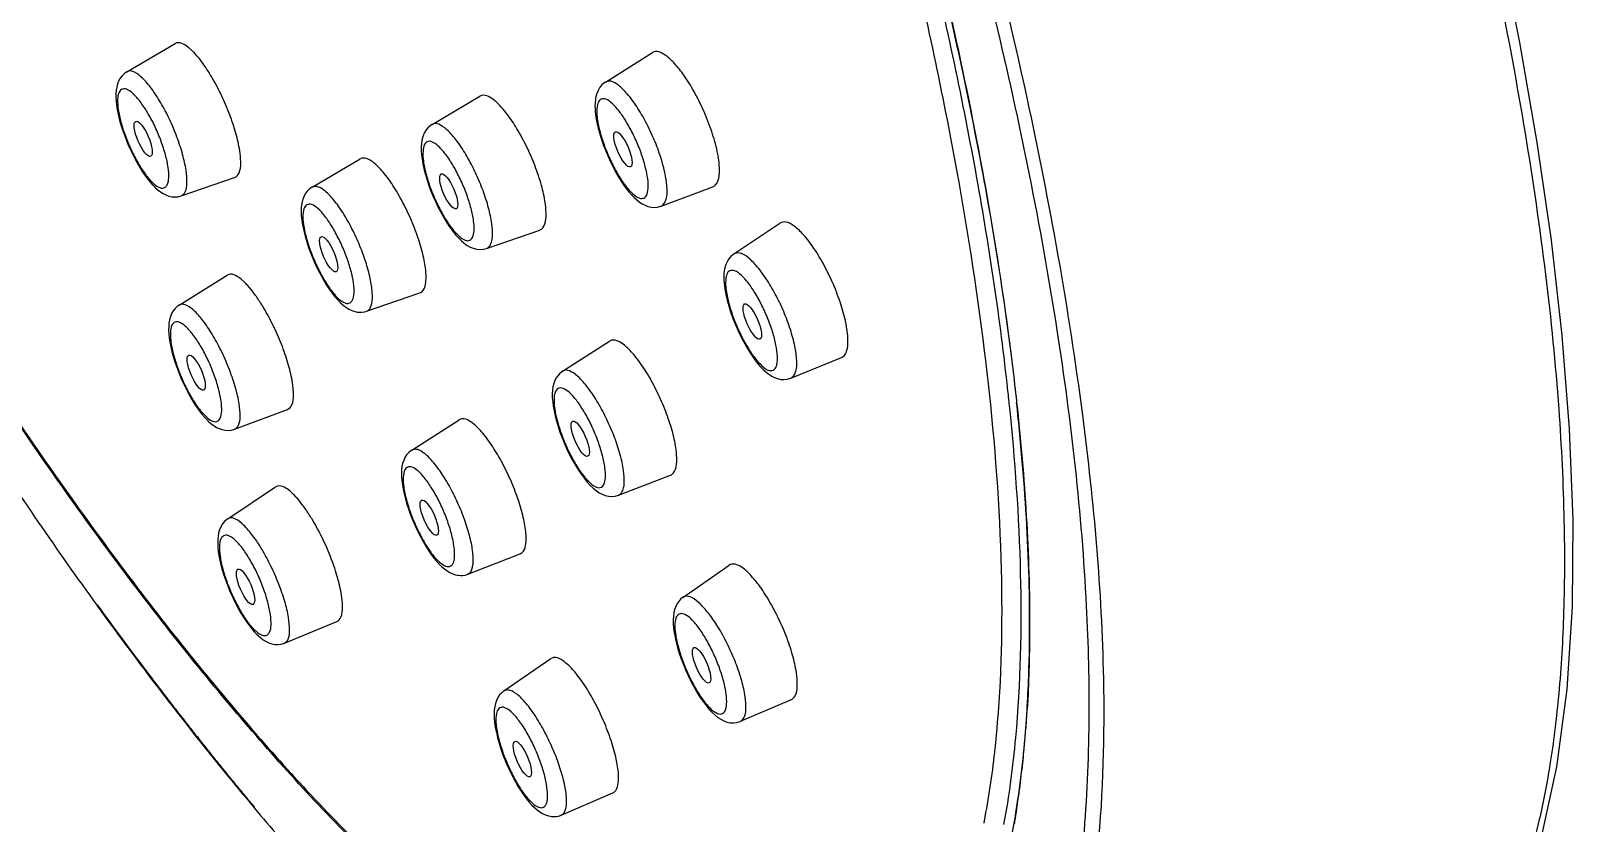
# Model space of a CAD drawing. Extents: x 11295 to 11888, y -24362 to -23942.
# Drawn here: x 11779.65 to 11802.43, y -24132.58 to -24120.88 of the extents above; entities that cross this region are included whole.
import ezdxf

# ---------------------------------------------------------------- set-up
doc = ezdxf.new("R2010")
doc.units = 0
doc.header["$MEASUREMENT"] = 0
doc.layers.get('0').update_dxf_attribs({"linetype": 'CONTINUOUS'})
doc.layers.add('02___PRT_ALL_AXES', color=7, linetype='CONTINUOUS')

msp = doc.modelspace()

# ---------------------------------------------------------------- linework, layer by layer
at = {"color": 7, "linetype": 'Continuous'}
for p, q in [((11782.031, -24121.168), (11781.986, -24121.127)), ((11781.068, -24121.482), (11781.068, -24121.482)), ((11788.139, -24121.633), (11788.139, -24121.633)), ((11785.577, -24122.259), (11785.577, -24122.259)), ((11781.165, -24122.723), (11781.207, -24122.802)), ((11784.621, -24122.767), (11784.584, -24122.757)), ((11781.378, -24123.041), (11781.447, -24123.116)), ((11789.818, -24123.02), (11789.823, -24122.963)), ((11789.823, -24122.963), (11789.822, -24122.898)), ((11781.485, -24123.188), (11781.493, -24123.195)), ((11781.87, -24123.315), (11781.871, -24123.315)), ((11783.734, -24123.245), (11783.705, -24123.285)), ((11783.804, -24123.186), (11783.804, -24123.186)), ((11788.959, -24123.466), (11788.96, -24123.466)), ((11787.213, -24123.786), (11787.229, -24123.762)), ((11786.382, -24124.091), (11786.382, -24124.091)), ((11782.803, -24124.586), (11782.758, -24124.545)), ((11781.841, -24124.928), (11781.841, -24124.928)), ((11784.609, -24125.018), (11784.609, -24125.018)), ((11791.721, -24125.484), (11791.72, -24125.419)), ((11787.506, -24125.904), (11787.505, -24125.904)), ((11790.876, -24126.006), (11790.876, -24126.006)), ((11781.944, -24126.165), (11781.985, -24126.245)), ((11782.159, -24126.489), (11782.229, -24126.565)), ((11794.104, -24126.375), (11794.102, -24126.354)), ((11794.21, -24126.343), (11794.212, -24126.364)), ((11782.267, -24126.637), (11782.277, -24126.646)), ((11786.09, -24126.619), (11786.053, -24126.609)), ((11782.661, -24126.762), (11782.661, -24126.762)), ((11785.278, -24127.069), (11785.278, -24127.07)), ((11785.456, -24127.112), (11785.417, -24127.085)), ((11789.145, -24127.404), (11789.16, -24127.382)), ((11783.52, -24127.713), (11783.475, -24127.673)), ((11788.332, -24127.736), (11788.332, -24127.736)), ((11786.104, -24128.902), (11786.104, -24128.901)), ((11789.283, -24129.243), (11789.283, -24129.243)), ((11782.887, -24129.649), (11782.956, -24129.726)), ((11782.995, -24129.797), (11783.007, -24129.808)), ((11783.397, -24129.919), (11783.397, -24129.919)), ((11787.527, -24130.191), (11787.483, -24130.162)), ((11786.576, -24130.686), (11786.55, -24130.724)), ((11786.639, -24130.627), (11786.639, -24130.627)), ((11790.928, -24130.717), (11790.94, -24130.698)), ((11790.132, -24131.075), (11790.132, -24131.075)), ((11793.909, -24131.351), (11793.909, -24131.345)), ((11787.486, -24132.46), (11787.486, -24132.459))]:
    msp.add_line(p, q, dxfattribs=at)
for points in [[(11800.994, -24135.057), (11801.341, -24134.397), (11801.674, -24133.67), (11801.966, -24132.788), (11802.194, -24131.745), (11802.345, -24130.601), (11802.423, -24129.386), (11802.433, -24128.097), (11802.381, -24126.754), (11802.273, -24125.377), (11802.113, -24123.97), (11801.902, -24122.525), (11801.646, -24121.049), (11801.346, -24119.55), (11801.003, -24118.015), (11800.618, -24116.45), (11800.192, -24114.859), (11799.72, -24113.225), (11799.204, -24111.552), (11798.643, -24109.846), (11798.03, -24108.088), (11797.362, -24106.276), (11796.641, -24104.422), (11796.034, -24102.934)], [(11781.068, -24121.482), (11781.033, -24121.506), (11780.999, -24121.539), (11780.97, -24121.577), (11780.948, -24121.618), (11780.931, -24121.662), (11780.919, -24121.707), (11780.911, -24121.755), (11780.907, -24121.806), (11780.907, -24121.859), (11780.91, -24121.916), (11780.917, -24121.976), (11780.927, -24122.04), (11780.94, -24122.107), (11780.957, -24122.177), (11780.977, -24122.25), (11781, -24122.326), (11781.027, -24122.403), (11781.057, -24122.482), (11781.09, -24122.563), (11781.127, -24122.643), (11781.165, -24122.723)], [(11788.138, -24121.633), (11788.117, -24121.648), (11788.082, -24121.68), (11788.053, -24121.717), (11788.029, -24121.757), (11788.011, -24121.8), (11787.998, -24121.845), (11787.99, -24121.891), (11787.985, -24121.941)], [(11787.985, -24121.941), (11787.984, -24121.994), (11787.985, -24122.02)], [(11787.985, -24122.018), (11787.988, -24122.072), (11787.998, -24122.151), (11788.013, -24122.232)], [(11785.466, -24122.378), (11785.456, -24122.399), (11785.439, -24122.444), (11785.427, -24122.491), (11785.42, -24122.541), (11785.417, -24122.593), (11785.418, -24122.648), (11785.422, -24122.708)], [(11785.577, -24122.259), (11785.556, -24122.273), (11785.52, -24122.303), (11785.49, -24122.339), (11785.467, -24122.377)], [(11788.013, -24122.232), (11788.032, -24122.315), (11788.055, -24122.399), (11788.082, -24122.484), (11788.111, -24122.568), (11788.143, -24122.651), (11788.177, -24122.732), (11788.213, -24122.811), (11788.251, -24122.886), (11788.289, -24122.958), (11788.328, -24123.026), (11788.367, -24123.089), (11788.406, -24123.149), (11788.446, -24123.203), (11788.485, -24123.253), (11788.524, -24123.298), (11788.563, -24123.338), (11788.602, -24123.374), (11788.641, -24123.405), (11788.682, -24123.431), (11788.723, -24123.453), (11788.767, -24123.469), (11788.813, -24123.48), (11788.86, -24123.484), (11788.908, -24123.48), (11788.954, -24123.468), (11788.959, -24123.466)], [(11781.207, -24122.802), (11781.251, -24122.878), (11781.296, -24122.952)], [(11785.422, -24122.708), (11785.43, -24122.771), (11785.441, -24122.839), (11785.457, -24122.91), (11785.476, -24122.986), (11785.499, -24123.065), (11785.526, -24123.146), (11785.556, -24123.228), (11785.59, -24123.312), (11785.626, -24123.396), (11785.665, -24123.478), (11785.706, -24123.557), (11785.749, -24123.634), (11785.793, -24123.705), (11785.837, -24123.772), (11785.881, -24123.833), (11785.925, -24123.888), (11785.968, -24123.936), (11786.011, -24123.978)], [(11781.296, -24122.952), (11781.344, -24123.021), (11781.393, -24123.086), (11781.444, -24123.145), (11781.487, -24123.189)], [(11781.493, -24123.195), (11781.531, -24123.228), (11781.568, -24123.257), (11781.607, -24123.281)], [(11781.607, -24123.281), (11781.646, -24123.301), (11781.689, -24123.317), (11781.733, -24123.327), (11781.778, -24123.33), (11781.824, -24123.327), (11781.87, -24123.315)], [(11783.705, -24123.285), (11783.681, -24123.329), (11783.664, -24123.377), (11783.653, -24123.428), (11783.646, -24123.483), (11783.644, -24123.541), (11783.646, -24123.605)], [(11783.804, -24123.186), (11783.769, -24123.211), (11783.734, -24123.245)], [(11783.646, -24123.605), (11783.653, -24123.674), (11783.665, -24123.747), (11783.681, -24123.825), (11783.701, -24123.907), (11783.726, -24123.992), (11783.754, -24124.078), (11783.786, -24124.164), (11783.821, -24124.25), (11783.858, -24124.333), (11783.897, -24124.414), (11783.937, -24124.491)], [(11786.011, -24123.978), (11786.054, -24124.014), (11786.097, -24124.045), (11786.141, -24124.07), (11786.186, -24124.089), (11786.234, -24124.101), (11786.282, -24124.106)], [(11786.282, -24124.106), (11786.331, -24124.103), (11786.382, -24124.091)], [(11790.036, -24124.172), (11790.027, -24124.178), (11789.991, -24124.209), (11789.96, -24124.246), (11789.935, -24124.287), (11789.917, -24124.33), (11789.903, -24124.375), (11789.894, -24124.422), (11789.889, -24124.472)], [(11783.937, -24124.491), (11783.978, -24124.564), (11784.019, -24124.632), (11784.061, -24124.695), (11784.102, -24124.753), (11784.143, -24124.805)], [(11789.889, -24124.472), (11789.888, -24124.526), (11789.889, -24124.554)], [(11789.889, -24124.552), (11789.893, -24124.609), (11789.903, -24124.688), (11789.918, -24124.77)], [(11784.143, -24124.805), (11784.184, -24124.851), (11784.224, -24124.892), (11784.264, -24124.928), (11784.304, -24124.959), (11784.346, -24124.986), (11784.39, -24125.007), (11784.436, -24125.023), (11784.464, -24125.029)], [(11789.918, -24124.77), (11789.937, -24124.854), (11789.961, -24124.939), (11789.988, -24125.025), (11790.017, -24125.11), (11790.05, -24125.193), (11790.085, -24125.275), (11790.121, -24125.354), (11790.159, -24125.43), (11790.198, -24125.502), (11790.237, -24125.57), (11790.277, -24125.634), (11790.316, -24125.694), (11790.356, -24125.749), (11790.396, -24125.798), (11790.435, -24125.844), (11790.475, -24125.884), (11790.514, -24125.919), (11790.554, -24125.95), (11790.595, -24125.976), (11790.637, -24125.997), (11790.681, -24126.014), (11790.728, -24126.024), (11790.776, -24126.026), (11790.823, -24126.021), (11790.87, -24126.008), (11790.876, -24126.006)], [(11781.841, -24124.928), (11781.818, -24124.944), (11781.783, -24124.976), (11781.753, -24125.013), (11781.73, -24125.054), (11781.712, -24125.098), (11781.699, -24125.144), (11781.691, -24125.192), (11781.687, -24125.242), (11781.686, -24125.296), (11781.689, -24125.353), (11781.695, -24125.413), (11781.705, -24125.477), (11781.718, -24125.545), (11781.735, -24125.615), (11781.755, -24125.689), (11781.778, -24125.765), (11781.805, -24125.843), (11781.835, -24125.922), (11781.868, -24126.003), (11781.905, -24126.084), (11781.944, -24126.165)], [(11784.466, -24125.03), (11784.497, -24125.033), (11784.541, -24125.033), (11784.584, -24125.026), (11784.609, -24125.018)], [(11787.402, -24126.019), (11787.391, -24126.042), (11787.375, -24126.087), (11787.363, -24126.135), (11787.356, -24126.186), (11787.353, -24126.239), (11787.354, -24126.295), (11787.359, -24126.356)], [(11787.506, -24125.904), (11787.497, -24125.91), (11787.46, -24125.941), (11787.429, -24125.977), (11787.403, -24126.017)], [(11781.985, -24126.245), (11782.029, -24126.322), (11782.075, -24126.396)], [(11782.075, -24126.396), (11782.123, -24126.467), (11782.173, -24126.532), (11782.224, -24126.593), (11782.269, -24126.638)], [(11787.359, -24126.356), (11787.367, -24126.42), (11787.38, -24126.489), (11787.396, -24126.562), (11787.416, -24126.639), (11787.44, -24126.72), (11787.467, -24126.802), (11787.498, -24126.886), (11787.533, -24126.971), (11787.57, -24127.055), (11787.61, -24127.137), (11787.652, -24127.217), (11787.695, -24127.293), (11787.739, -24127.364), (11787.783, -24127.43), (11787.828, -24127.49), (11787.871, -24127.544), (11787.915, -24127.591), (11787.958, -24127.633)], [(11782.277, -24126.646), (11782.315, -24126.68), (11782.354, -24126.708), (11782.393, -24126.733)], [(11782.393, -24126.733), (11782.433, -24126.752), (11782.476, -24126.767), (11782.521, -24126.777), (11782.567, -24126.779), (11782.614, -24126.775), (11782.661, -24126.762)], [(11785.177, -24127.18), (11785.158, -24127.221), (11785.143, -24127.265), (11785.133, -24127.313), (11785.127, -24127.365), (11785.126, -24127.421), (11785.128, -24127.481)], [(11785.278, -24127.069), (11785.266, -24127.078), (11785.232, -24127.107), (11785.202, -24127.141), (11785.177, -24127.18)], [(11785.128, -24127.481), (11785.134, -24127.546), (11785.145, -24127.617), (11785.16, -24127.692), (11785.179, -24127.772), (11785.202, -24127.854), (11785.229, -24127.938), (11785.26, -24128.023), (11785.293, -24128.107), (11785.328, -24128.19), (11785.366, -24128.27), (11785.405, -24128.347), (11785.445, -24128.42), (11785.485, -24128.489), (11785.525, -24128.552), (11785.566, -24128.611), (11785.605, -24128.664), (11785.645, -24128.711)], [(11787.958, -24127.633), (11788.001, -24127.668), (11788.044, -24127.698), (11788.088, -24127.722), (11788.135, -24127.74), (11788.183, -24127.751), (11788.232, -24127.755)], [(11788.232, -24127.755), (11788.28, -24127.75), (11788.332, -24127.736)], [(11782.56, -24128.083), (11782.549, -24128.091), (11782.512, -24128.122), (11782.482, -24128.159), (11782.457, -24128.201), (11782.439, -24128.245), (11782.425, -24128.291), (11782.417, -24128.339), (11782.412, -24128.39), (11782.411, -24128.443), (11782.414, -24128.501), (11782.42, -24128.561), (11782.429, -24128.626), (11782.442, -24128.693), (11782.459, -24128.764), (11782.479, -24128.838), (11782.502, -24128.915), (11782.529, -24128.994), (11782.559, -24129.074), (11782.592, -24129.156), (11782.629, -24129.238), (11782.668, -24129.319), (11782.71, -24129.399)], [(11785.645, -24128.711), (11785.683, -24128.754), (11785.722, -24128.792), (11785.76, -24128.824), (11785.799, -24128.853), (11785.84, -24128.877), (11785.882, -24128.897), (11785.926, -24128.911), (11785.949, -24128.916)], [(11785.95, -24128.916), (11785.963, -24128.918), (11785.997, -24128.92), (11786.031, -24128.919), (11786.064, -24128.914), (11786.096, -24128.904), (11786.104, -24128.902)], [(11789.284, -24129.243), (11789.249, -24129.271), (11789.216, -24129.308), (11789.189, -24129.35)], [(11782.71, -24129.399), (11782.754, -24129.478), (11782.801, -24129.553)], [(11789.188, -24129.352), (11789.176, -24129.377), (11789.16, -24129.423), (11789.149, -24129.472), (11789.142, -24129.524), (11789.139, -24129.578), (11789.141, -24129.635), (11789.146, -24129.697)], [(11782.801, -24129.553), (11782.849, -24129.624), (11782.899, -24129.69), (11782.951, -24129.752), (11782.996, -24129.798)], [(11789.146, -24129.697), (11789.155, -24129.763), (11789.168, -24129.834), (11789.184, -24129.908), (11789.205, -24129.987), (11789.23, -24130.069), (11789.259, -24130.152), (11789.291, -24130.237), (11789.326, -24130.323), (11789.365, -24130.408), (11789.405, -24130.49), (11789.447, -24130.57), (11789.491, -24130.645), (11789.535, -24130.716), (11789.58, -24130.782), (11789.624, -24130.841), (11789.668, -24130.894), (11789.711, -24130.94), (11789.754, -24130.981)], [(11783.007, -24129.808), (11783.046, -24129.842), (11783.085, -24129.871)], [(11783.085, -24129.871), (11783.125, -24129.895), (11783.166, -24129.915), (11783.21, -24129.929), (11783.255, -24129.938), (11783.302, -24129.94), (11783.349, -24129.934), (11783.397, -24129.919)], [(11786.55, -24130.724), (11786.53, -24130.765), (11786.514, -24130.81), (11786.504, -24130.858), (11786.497, -24130.91), (11786.495, -24130.965), (11786.496, -24131.026)], [(11786.639, -24130.627), (11786.607, -24130.652), (11786.576, -24130.686)], [(11786.496, -24131.026), (11786.502, -24131.091), (11786.512, -24131.162), (11786.527, -24131.236), (11786.546, -24131.316), (11786.569, -24131.398), (11786.595, -24131.483), (11786.625, -24131.568), (11786.658, -24131.653), (11786.694, -24131.736), (11786.731, -24131.817), (11786.771, -24131.896), (11786.811, -24131.97)], [(11789.754, -24130.981), (11789.797, -24131.016), (11789.841, -24131.045), (11789.886, -24131.068), (11789.933, -24131.085), (11789.981, -24131.095), (11790.031, -24131.098)], [(11790.031, -24131.098), (11790.08, -24131.092), (11790.127, -24131.077), (11790.132, -24131.075)], [(11786.811, -24131.97), (11786.851, -24132.04), (11786.892, -24132.105), (11786.933, -24132.165), (11786.973, -24132.219), (11787.013, -24132.268)], [(11787.013, -24132.268), (11787.052, -24132.311), (11787.091, -24132.35), (11787.13, -24132.383), (11787.169, -24132.413), (11787.21, -24132.438), (11787.253, -24132.458), (11787.297, -24132.472), (11787.322, -24132.478)], [(11787.324, -24132.478), (11787.339, -24132.48), (11787.373, -24132.482), (11787.409, -24132.48), (11787.443, -24132.474), (11787.476, -24132.464), (11787.486, -24132.459)]]:
    msp.add_lwpolyline(points, dxfattribs=at)
for centre, radius, start, end in [((11781.287, -24121.939), 1.071, 42.4575, 46.0341), ((11788.882, -24122.054), 0.872, 182.376, 185.7913), ((11784.565, -24122.867), 0.112, 112.2737, 117.8987), ((11787.955, -24123.047), 1.876, 9.2932, 11.9999), ((11782.052, -24125.364), 1.081, 42.477, 46.0344), ((11790.787, -24124.588), 0.874, 182.3761, 185.7985), ((11789.907, -24125.559), 1.82, 9.0329, 11.6618), ((11753.353, -24130.575), 40.691, 6.637, 6.7651), ((11753.821, -24130.521), 40.22, 6.3847, 6.6372), ((11755.016, -24130.459), 39.3, 5.9959, 6.3857), ((11782.764, -24128.497), 1.089, 42.4936, 46.0346), ((11828.638, -24094.65), 59.246, 215.86549, 216.21991), ((11777.343, -24129.891), 17.055, 354.3641, 356.6094), ((11777.678, -24129.737), 16.311, 354.3428, 354.7119), ((11778.794, -24129.851), 15.189, 353.6439, 353.9551), ((11778.303, -24129.799), 15.683, 353.9554, 354.3211), ((11778.777, -24130.004), 15.615, 354.1839, 354.7511), ((11780.145, -24130.15), 14.24, 351.6036, 354.213), ((11779.048, -24130.056), 15.342, 352.8345, 354.2161), ((11778.469, -24129.995), 15.925, 354.2085, 354.339), ((11779.586, -24130.122), 14.801, 352.6789, 352.8269), ((11816.142, -24104.436), 43.37, 219.7345, 220.0634), ((11779.896, -24130.162), 14.488, 351.8368, 352.6814), ((11813.802, -24106.417), 40.305, 220.0484, 221.6748), ((11780.68, -24130.279), 13.696, 350.4484, 351.2289), ((11781.264, -24130.308), 13.11, 350.9595, 351.5741), ((11780.317, -24130.222), 14.063, 351.2282, 351.8355), ((11782.949, -24130.454), 10.989, 348.8521, 349.0059), ((11780.903, -24130.316), 13.47, 350.313, 350.4466)]:
    msp.add_arc(centre, radius, start, end, dxfattribs=at)
for points, start_tangent, end_tangent in [([(11787.658, -24135.499), (11785.98, -24134.286), (11784.206, -24132.628), (11782.361, -24130.559), (11780.474, -24128.112), (11778.576, -24125.331), (11776.699, -24122.261), (11774.873, -24118.956), (11773.13, -24115.471), (11771.499, -24111.866), (11770.007, -24108.203), (11768.681, -24104.543), (11767.55, -24100.971)], (-0.854985, 0.518653), (-0.281435, 0.95958)), ([(11767.558, -24100.968), (11768.743, -24104.697), (11770.129, -24108.497), (11771.693, -24112.295), (11773.403, -24116.023), (11775.23, -24119.61), (11777.137, -24122.989), (11779.091, -24126.097), (11781.054, -24128.877), (11782.99, -24131.277), (11784.864, -24133.252), (11786.639, -24134.765), (11787.751, -24135.503)], (0.281174, -0.959657), (0.865306, -0.501244)), ([(11767.05, -24101.095), (11767.181, -24101.526), (11768.972, -24106.816), (11771.095, -24112.126), (11773.5, -24117.333), (11776.129, -24122.298), (11778.921, -24126.882), (11780.626, -24129.361)], (0.288697, -0.957421), (0.585894, -0.810388)), ([(11800.908, -24135.104), (11801.057, -24134.821), (11801.223, -24134.504), (11801.404, -24134.132), (11801.589, -24133.693), (11801.771, -24133.159), (11801.943, -24132.507), (11802.096, -24131.711), (11802.218, -24130.741), (11802.295, -24129.547), (11802.303, -24128.121), (11802.225, -24126.463), (11802.03, -24124.477), (11801.728, -24122.39), (11801.334, -24120.257), (11800.787, -24117.79), (11800.166, -24115.373), (11799.439, -24112.859), (11798.505, -24109.955), (11797.321, -24106.64), (11795.882, -24103.004)], (0.462342, 0.886702), (-0.383765, 0.923431)), ([(11790.275, -24110.694), (11790.838, -24112.3), (11792.333, -24117.107), (11793.421, -24121.526), (11794.094, -24125.384), (11794.21, -24126.343)], (0.339307, -0.940676), (0.108082, -0.994142)), ([(11790.293, -24110.689), (11791.989, -24115.861), (11793.321, -24121.029), (11794.136, -24125.713), (11794.21, -24126.343)], (0.338773, -0.940868), (0.1089, -0.994053)), ([(11793.942, -24137.381), (11794.454, -24136.623), (11795.096, -24134.901), (11795.415, -24132.953), (11795.499, -24130.445), (11795.189, -24126.554), (11794.368, -24121.868), (11793.205, -24117.232), (11792.721, -24115.58)], (0.647709, 0.761888), (-0.290353, 0.95692)), ([(11792.558, -24115.767), (11793.896, -24120.714), (11794.808, -24125.3), (11795.241, -24129.367), (11795.2, -24132.794), (11794.701, -24135.483), (11793.749, -24137.341)], (0.288644, -0.957436), (-0.630957, -0.775817)), ([(11793.761, -24125.782), (11793.33, -24122.934), (11792.612, -24119.551), (11791.652, -24115.962)], (-0.117797, 0.993038), (-0.281174, 0.959657)), ([(11794.073, -24126.088), (11793.608, -24122.954), (11792.885, -24119.548), (11791.919, -24115.934)], (-0.111197, 0.993798), (-0.281174, 0.959657)), ([(11781.904, -24121.073), (11781.804, -24121.056), (11781.782, -24121.066)], (-0.901916, 0.431912), (-0.840406, -0.541957)), ([(11781.986, -24121.127), (11781.904, -24121.073)], (-0.767661, 0.640856), (-0.901916, 0.431912)), ([(11782.222, -24121.4), (11782.173, -24121.332), (11782.077, -24121.216)], (-0.567995, 0.823032), (-0.675736, 0.737144)), ([(11789.045, -24121.252), (11788.944, -24121.194), (11788.859, -24121.187), (11788.833, -24121.199)], (-0.790495, 0.612469), (-0.83847, -0.544947)), ([(11789.79, -24122.657), (11789.709, -24122.365), (11789.59, -24122.059), (11789.447, -24121.772), (11789.297, -24121.533), (11789.161, -24121.361), (11789.045, -24121.252)], (-0.20668, 0.978409), (-0.790495, 0.612469)), ([(11781.3, -24121.576), (11781.181, -24121.488), (11781.087, -24121.474), (11781.069, -24121.483)], (-0.720349, 0.693612), (-0.840255, -0.542192)), ([(11782.749, -24122.763), (11782.731, -24122.614), (11782.671, -24122.358), (11782.576, -24122.081), (11782.455, -24121.806), (11782.318, -24121.55), (11782.222, -24121.4)], (-0.062395, 0.998052), (-0.567995, 0.823032)), ([(11781.174, -24121.817), (11781.08, -24121.748), (11781.005, -24121.736), (11780.954, -24121.784), (11780.933, -24121.888), (11780.942, -24122.038), (11780.981, -24122.224), (11781.047, -24122.429), (11781.134, -24122.637), (11781.235, -24122.831), (11781.343, -24122.996), (11781.378, -24123.041)], (-0.720311, 0.693651), (0.631447, -0.775419)), ([(11781.871, -24123.315), (11781.93, -24123.256), (11781.956, -24123.126), (11781.943, -24122.936), (11781.893, -24122.703), (11781.809, -24122.445), (11781.698, -24122.183), (11781.569, -24121.938), (11781.432, -24121.73), (11781.3, -24121.576)], (0.932702, 0.360648), (-0.720315, 0.693647)), ([(11789.048, -24123.206), (11789.021, -24122.996), (11788.956, -24122.749), (11788.859, -24122.486), (11788.737, -24122.228), (11788.601, -24121.996), (11788.461, -24121.808), (11788.329, -24121.68), (11788.216, -24121.622), (11788.139, -24121.634)], (-0.040659, 0.999173), (-0.879692, -0.475545)), ([(11781.651, -24123.171), (11781.666, -24123.149), (11781.688, -24123.046), (11781.679, -24122.896), (11781.64, -24122.71), (11781.574, -24122.505), (11781.487, -24122.297), (11781.385, -24122.102), (11781.278, -24121.938), (11781.174, -24121.817)], (0.640748, 0.767752), (-0.720273, 0.693691)), ([(11786.495, -24121.902), (11786.412, -24121.849), (11786.309, -24121.831), (11786.284, -24121.843)], (-0.776907, 0.629615), (-0.849524, -0.52755)), ([(11787.258, -24123.491), (11787.249, -24123.416), (11787.193, -24123.159), (11787.099, -24122.875), (11786.973, -24122.585), (11786.831, -24122.322), (11786.682, -24122.102), (11786.539, -24121.941), (11786.495, -24121.902)], (-0.091384, 0.995816), (-0.776907, 0.629615)), ([(11788.153, -24121.89), (11788.125, -24121.882), (11788.059, -24121.895), (11788.02, -24121.967), (11788.01, -24122.09)], (-0.925536, 0.37866), (0.040544, -0.999178)), ([(11788.77, -24123.143), (11788.749, -24122.978), (11788.699, -24122.783), (11788.624, -24122.574), (11788.529, -24122.369), (11788.424, -24122.183), (11788.316, -24122.032), (11788.213, -24121.929), (11788.153, -24121.89)], (-0.040604, 0.999175), (-0.925536, 0.37866)), ([(11788.014, -24122.142), (11788.031, -24122.256), (11788.082, -24122.451), (11788.157, -24122.661), (11788.251, -24122.866), (11788.357, -24123.052), (11788.465, -24123.202), (11788.568, -24123.305), (11788.655, -24123.351), (11788.721, -24123.338), (11788.761, -24123.266), (11788.77, -24123.143)], (0.100044, -0.994983), (-0.040539, 0.999178)), ([(11786.463, -24123.961), (11786.469, -24123.911), (11786.459, -24123.725), (11786.412, -24123.494), (11786.33, -24123.237), (11786.22, -24122.975), (11786.091, -24122.728), (11785.955, -24122.517), (11785.82, -24122.36), (11785.7, -24122.268), (11785.602, -24122.249), (11785.578, -24122.26)], (0.162371, 0.98673), (-0.849469, -0.527638)), ([(11785.467, -24122.555), (11785.444, -24122.655), (11785.45, -24122.802), (11785.487, -24122.985), (11785.551, -24123.189), (11785.637, -24123.398), (11785.738, -24123.594), (11785.846, -24123.761), (11785.951, -24123.886), (11786.046, -24123.959), (11786.122, -24123.974), (11786.174, -24123.93)], (-0.465818, -0.884881), (0.465964, 0.884804)), ([(11786.174, -24123.93), (11786.197, -24123.831), (11786.191, -24123.683), (11786.154, -24123.5), (11786.09, -24123.296), (11786.004, -24123.088), (11785.903, -24122.892), (11785.796, -24122.724), (11785.69, -24122.599), (11785.595, -24122.526), (11785.519, -24122.511), (11785.467, -24122.555)], (0.465806, 0.884887), (-0.465958, -0.884807)), ([(11782.661, -24123.045), (11782.727, -24122.976), (11782.751, -24122.828), (11782.749, -24122.763)], (0.936317, 0.351157), (-0.062395, 0.998052)), ([(11784.584, -24122.757), (11784.523, -24122.764)], (-0.985521, 0.169555), (-0.925209, -0.379457)), ([(11784.79, -24122.893), (11784.701, -24122.814), (11784.621, -24122.767)], (-0.699782, 0.714357), (-0.93335, 0.358967)), ([(11789.822, -24122.898), (11789.806, -24122.744)], (-0.040715, 0.999171), (-0.160234, 0.987079)), ([(11785.489, -24124.508), (11785.486, -24124.441), (11785.448, -24124.205), (11785.369, -24123.929), (11785.258, -24123.645), (11785.125, -24123.372), (11784.981, -24123.134), (11784.837, -24122.943), (11784.79, -24122.893)], (-0.007272, 0.999974), (-0.699782, 0.714357)), ([(11789.726, -24123.179), (11789.751, -24123.167), (11789.808, -24123.069), (11789.818, -24123.02)], (0.952221, 0.30541), (0.138762, 0.990326)), ([(11781.447, -24123.116), (11781.54, -24123.185), (11781.615, -24123.197), (11781.651, -24123.171)], (0.720314, -0.693648), (0.640748, 0.767752)), ([(11783.871, -24123.176), (11783.805, -24123.187)], (-0.985484, 0.169771), (-0.884205, -0.467099)), ([(11783.98, -24123.23), (11783.871, -24123.176)], (-0.797748, 0.602991), (-0.985462, 0.169898)), ([(11784.609, -24125.017), (11784.639, -24125), (11784.686, -24124.906), (11784.694, -24124.747), (11784.664, -24124.535), (11784.597, -24124.287), (11784.499, -24124.025), (11784.378, -24123.768), (11784.244, -24123.538), (11784.107, -24123.354), (11783.98, -24123.23)], (0.946099, 0.323879), (-0.797748, 0.602991)), ([(11788.959, -24123.465), (11788.984, -24123.452), (11789.036, -24123.362), (11789.048, -24123.206)], (0.950846, 0.309663), (-0.040615, 0.999175)), ([(11783.779, -24123.438), (11783.715, -24123.455), (11783.678, -24123.529), (11783.67, -24123.656), (11783.694, -24123.824), (11783.746, -24124.021), (11783.822, -24124.229), (11783.917, -24124.433), (11784.022, -24124.616), (11784.13, -24124.762), (11784.23, -24124.86), (11784.316, -24124.902)], (-0.985447, 0.169981), (0.985415, -0.170166)), ([(11784.316, -24124.902), (11784.38, -24124.885), (11784.417, -24124.811), (11784.425, -24124.685), (11784.402, -24124.517), (11784.35, -24124.32), (11784.273, -24124.112), (11784.178, -24123.907), (11784.073, -24123.725), (11783.965, -24123.579), (11783.865, -24123.48), (11783.779, -24123.438)], (0.98545, -0.169966), (-0.985417, 0.170158)), ([(11787.261, -24123.622), (11787.258, -24123.491)], (0.052734, 0.998609), (-0.091384, 0.995816)), ([(11787.229, -24123.762), (11787.261, -24123.622)], (0.465483, 0.885057), (0.052734, 0.998609)), ([(11790.925, -24123.76), (11790.804, -24123.701), (11790.717, -24123.716)], (-0.793971, 0.607956), (-0.86346, -0.504417)), ([(11791.69, -24125.191), (11791.616, -24124.916), (11791.505, -24124.622), (11791.37, -24124.342), (11791.219, -24124.091), (11791.067, -24123.893), (11790.925, -24123.76)], (-0.200993, 0.979593), (-0.793971, 0.607956)), ([(11786.439, -24124.037), (11786.463, -24123.961)], (0.465641, 0.884973), (0.162371, 0.98673)), ([(11787.167, -24123.819), (11787.213, -24123.786)], (0.9278, 0.373078), (0.659871, 0.751379)), ([(11786.382, -24124.09), (11786.439, -24124.037)], (0.929107, 0.36981), (0.465747, 0.884918)), ([(11790.964, -24125.745), (11790.936, -24125.535), (11790.87, -24125.288), (11790.772, -24125.024), (11790.648, -24124.766), (11790.509, -24124.533), (11790.367, -24124.344), (11790.232, -24124.216), (11790.117, -24124.159), (11790.036, -24124.172)], (-0.040664, 0.999173), (-0.862467, -0.506114)), ([(11782.758, -24124.545), (11782.675, -24124.491), (11782.575, -24124.474), (11782.552, -24124.486)], (-0.767214, 0.641391), (-0.825545, -0.564337)), ([(11790.058, -24124.425), (11790.03, -24124.417), (11789.963, -24124.429), (11789.924, -24124.501), (11789.914, -24124.625)], (-0.924662, 0.380789), (0.040542, -0.999178)), ([(11790.679, -24125.685), (11790.658, -24125.52), (11790.608, -24125.324), (11790.532, -24125.114), (11790.438, -24124.907), (11790.331, -24124.72), (11790.222, -24124.568), (11790.119, -24124.464), (11790.058, -24124.425)], (-0.040608, 0.999175), (-0.924662, 0.380789)), ([(11782.995, -24124.82), (11782.946, -24124.752), (11782.849, -24124.634)], (-0.568698, 0.822546), (-0.675983, 0.736918)), ([(11785.397, -24124.744), (11785.431, -24124.725), (11785.48, -24124.62), (11785.489, -24124.508)], (0.945598, 0.325337), (-0.007272, 0.999974)), ([(11789.918, -24124.677), (11789.935, -24124.791), (11789.986, -24124.988), (11790.062, -24125.198), (11790.157, -24125.405), (11790.264, -24125.592), (11790.373, -24125.744), (11790.476, -24125.847), (11790.564, -24125.894), (11790.63, -24125.88), (11790.67, -24125.809), (11790.679, -24125.685)], (0.100165, -0.994971), (-0.040535, 0.999178)), ([(11782.074, -24125.021), (11781.955, -24124.933), (11781.861, -24124.919), (11781.842, -24124.928)], (-0.720344, 0.693617), (-0.824442, -0.565946)), ([(11783.528, -24126.19), (11783.51, -24126.041), (11783.449, -24125.786), (11783.353, -24125.507), (11783.231, -24125.23), (11783.092, -24124.972), (11782.995, -24124.82)], (-0.063359, 0.997991), (-0.568698, 0.822546)), ([(11782.661, -24126.761), (11782.717, -24126.703), (11782.742, -24126.573), (11782.727, -24126.384), (11782.675, -24126.15), (11782.588, -24125.892), (11782.475, -24125.629), (11782.345, -24125.384), (11782.207, -24125.175), (11782.074, -24125.021)], (0.918765, 0.394805), (-0.720308, 0.693654)), ([(11781.954, -24125.258), (11781.86, -24125.189), (11781.785, -24125.178), (11781.734, -24125.226), (11781.712, -24125.33), (11781.721, -24125.482), (11781.761, -24125.668), (11781.827, -24125.875), (11781.915, -24126.084), (11782.016, -24126.279), (11782.124, -24126.444), (11782.159, -24126.489)], (-0.72031, 0.693652), (0.631426, -0.775436)), ([(11782.434, -24126.62), (11782.448, -24126.598), (11782.47, -24126.494), (11782.461, -24126.343), (11782.422, -24126.157), (11782.356, -24125.95), (11782.269, -24125.741), (11782.167, -24125.545), (11782.058, -24125.38), (11781.954, -24125.258)], (0.640666, 0.76782), (-0.720272, 0.693692)), ([(11791.72, -24125.419), (11791.705, -24125.273)], (-0.040715, 0.999171), (-0.15584, 0.987782)), ([(11788.418, -24125.519), (11788.334, -24125.465), (11788.23, -24125.447), (11788.201, -24125.46)], (-0.777049, 0.62944), (-0.833363, -0.552726)), ([(11789.188, -24127.113), (11789.179, -24127.038), (11789.123, -24126.782), (11789.029, -24126.499), (11788.902, -24126.209), (11788.759, -24125.944), (11788.608, -24125.721), (11788.463, -24125.559), (11788.418, -24125.519)], (-0.092366, 0.995725), (-0.777049, 0.62944)), ([(11791.625, -24125.7), (11791.648, -24125.689), (11791.706, -24125.591), (11791.721, -24125.484)], (0.943934, 0.330134), (0.030658, 0.99953)), ([(11790.876, -24126.005), (11790.899, -24125.993), (11790.951, -24125.902), (11790.964, -24125.745)], (0.942553, 0.334055), (-0.04062, 0.999175)), ([(11788.411, -24127.607), (11788.416, -24127.557), (11788.406, -24127.371), (11788.357, -24127.139), (11788.273, -24126.882), (11788.161, -24126.619), (11788.03, -24126.372), (11787.89, -24126.161), (11787.754, -24126.003), (11787.632, -24125.911), (11787.533, -24125.893), (11787.506, -24125.905)], (0.160054, 0.987108), (-0.834878, -0.550435)), ([(11793.919, -24131.24), (11793.989, -24128.834), (11793.792, -24126.048)], (0.092184, 0.995742), (-0.111198, 0.993798)), ([(11783.444, -24126.468), (11783.506, -24126.4), (11783.53, -24126.254), (11783.528, -24126.19)], (0.921734, 0.387823), (-0.063359, 0.997991)), ([(11787.404, -24126.196), (11787.38, -24126.296), (11787.387, -24126.444), (11787.424, -24126.628), (11787.489, -24126.833), (11787.575, -24127.043), (11787.677, -24127.24), (11787.785, -24127.409), (11787.891, -24127.534), (11787.986, -24127.608), (11788.063, -24127.622), (11788.115, -24127.578)], (-0.465821, -0.884879), (0.465975, 0.884798)), ([(11788.115, -24127.578), (11788.138, -24127.479), (11788.131, -24127.331), (11788.094, -24127.147), (11788.03, -24126.942), (11787.944, -24126.732), (11787.843, -24126.535), (11787.734, -24126.366), (11787.628, -24126.24), (11787.533, -24126.167), (11787.456, -24126.152), (11787.404, -24126.196)], (0.465793, 0.884893), (-0.465961, -0.884805)), ([(11794.024, -24132.601), (11794.201, -24131.316), (11794.272, -24128.893), (11794.104, -24126.375)], (0.187683, 0.98223), (-0.103885, 0.994589)), ([(11794.327, -24131.432), (11794.391, -24130.408), (11794.261, -24126.846), (11794.212, -24126.365)], (0.091513, 0.995804), (-0.107449, 0.994211)), ([(11794.213, -24126.364), (11794.404, -24129.734), (11794.369, -24130.9)], (0.108364, -0.994111), (-0.059582, -0.998223)), ([(11782.229, -24126.565), (11782.322, -24126.635), (11782.398, -24126.646), (11782.434, -24126.62)], (0.720318, -0.693644), (0.640666, 0.76782)), ([(11786.053, -24126.609), (11785.979, -24126.622)], (-0.985521, 0.169555), (-0.86919, -0.494478)), ([(11786.171, -24126.666), (11786.09, -24126.619)], (-0.801586, 0.597879), (-0.93351, 0.35855)), ([(11786.26, -24126.746), (11786.171, -24126.666)], (-0.700396, 0.713755), (-0.801586, 0.597879)), ([(11786.967, -24128.367), (11786.964, -24128.3), (11786.925, -24128.065), (11786.846, -24127.79), (11786.734, -24127.505), (11786.599, -24127.23), (11786.454, -24126.99), (11786.308, -24126.797), (11786.26, -24126.746)], (-0.008611, 0.999963), (-0.700396, 0.713755)), ([(11785.347, -24127.058), (11785.279, -24127.07)], (-0.985482, 0.169781), (-0.871818, -0.48983)), ([(11785.417, -24127.085), (11785.347, -24127.058)], (-0.861913, 0.507056), (-0.985459, 0.169913)), ([(11786.103, -24128.9), (11786.131, -24128.885), (11786.177, -24128.791), (11786.184, -24128.631), (11786.152, -24128.419), (11786.083, -24128.171), (11785.983, -24127.908), (11785.86, -24127.651), (11785.723, -24127.42), (11785.585, -24127.236), (11785.456, -24127.112)], (0.936942, 0.349486), (-0.799505, 0.600659)), ([(11789.192, -24127.243), (11789.188, -24127.113)], (0.052398, 0.998626), (-0.092366, 0.995725)), ([(11785.261, -24127.317), (11785.197, -24127.333), (11785.16, -24127.408), (11785.152, -24127.536), (11785.176, -24127.705), (11785.228, -24127.903), (11785.305, -24128.113), (11785.4, -24128.318), (11785.506, -24128.501), (11785.614, -24128.648), (11785.715, -24128.746), (11785.801, -24128.788)], (-0.985447, 0.169985), (0.985413, -0.17018)), ([(11785.801, -24128.788), (11785.865, -24128.772), (11785.903, -24128.697), (11785.91, -24128.57), (11785.887, -24128.402), (11785.835, -24128.204), (11785.758, -24127.994), (11785.663, -24127.789), (11785.556, -24127.605), (11785.448, -24127.458), (11785.347, -24127.359), (11785.261, -24127.317)], (0.985453, -0.16995), (-0.985416, 0.170163)), ([(11789.1, -24127.439), (11789.145, -24127.404)], (0.915145, 0.403125), (0.637779, 0.770219)), ([(11789.16, -24127.382), (11789.192, -24127.243)], (0.465483, 0.885057), (0.052398, 0.998626)), ([(11783.475, -24127.673), (11783.393, -24127.618), (11783.293, -24127.601), (11783.268, -24127.614)], (-0.766845, 0.641833), (-0.810641, -0.585543)), ([(11788.386, -24127.683), (11788.411, -24127.607)], (0.465631, 0.884979), (0.160054, 0.987108)), ([(11783.714, -24127.948), (11783.664, -24127.88), (11783.567, -24127.762)], (-0.569364, 0.822086), (-0.676194, 0.736724)), ([(11788.332, -24127.735), (11788.386, -24127.683)], (0.915926, 0.401347), (0.465744, 0.884919)), ([(11782.793, -24128.176), (11782.675, -24128.087), (11782.582, -24128.073), (11782.56, -24128.084)], (-0.720339, 0.693622), (-0.808594, -0.588368)), ([(11784.252, -24129.325), (11784.234, -24129.177), (11784.173, -24128.921), (11784.076, -24128.64), (11783.953, -24128.361), (11783.812, -24128.101), (11783.714, -24127.948)], (-0.06542, 0.997858), (-0.569364, 0.822086)), ([(11782.68, -24128.409), (11782.586, -24128.34), (11782.51, -24128.329), (11782.459, -24128.378), (11782.437, -24128.483), (11782.447, -24128.636), (11782.486, -24128.824), (11782.553, -24129.032), (11782.641, -24129.242), (11782.744, -24129.438), (11782.852, -24129.604), (11782.887, -24129.649)], (-0.720309, 0.693654), (0.631347, -0.775501)), ([(11783.397, -24129.918), (11783.45, -24129.862), (11783.473, -24129.732), (11783.457, -24129.542), (11783.402, -24129.307), (11783.313, -24129.048), (11783.198, -24128.785), (11783.066, -24128.539), (11782.927, -24128.33), (11782.793, -24128.176)], (0.904328, 0.426839), (-0.720301, 0.693662)), ([(11783.162, -24129.78), (11783.177, -24129.758), (11783.199, -24129.654), (11783.19, -24129.501), (11783.151, -24129.314), (11783.084, -24129.105), (11782.996, -24128.894), (11782.893, -24128.698), (11782.785, -24128.531), (11782.68, -24128.409)], (0.639641, 0.768674), (-0.720271, 0.693693)), ([(11786.878, -24128.6), (11786.909, -24128.583), (11786.958, -24128.478), (11786.967, -24128.367)], (0.936628, 0.350326), (-0.008611, 0.999963)), ([(11790.191, -24128.828), (11790.105, -24128.773), (11790, -24128.755), (11789.968, -24128.77)], (-0.777568, 0.628799), (-0.816733, -0.577016)), ([(11790.969, -24130.429), (11790.959, -24130.354), (11790.903, -24130.098), (11790.808, -24129.814), (11790.68, -24129.524), (11790.535, -24129.258), (11790.382, -24129.033), (11790.236, -24128.869), (11790.191, -24128.828)], (-0.093752, 0.995596), (-0.777568, 0.628799)), ([(11790.213, -24130.897), (11790.202, -24130.711), (11790.152, -24130.479), (11790.066, -24130.221), (11789.951, -24129.957), (11789.818, -24129.709), (11789.676, -24129.498), (11789.537, -24129.34), (11789.413, -24129.248), (11789.314, -24129.23), (11789.284, -24129.244)], (0.054514, 0.998513), (-0.819567, -0.572983)), ([(11782.957, -24132.344), (11782.844, -24132.209), (11782.739, -24132.082), (11782.61, -24131.925), (11782.441, -24131.717), (11782.303, -24131.546), (11782.21, -24131.429), (11782.09, -24131.278), (11781.947, -24131.096), (11781.774, -24130.874), (11781.565, -24130.602), (11781.308, -24130.263), (11780.991, -24129.839), (11780.637, -24129.354)], (-0.641233, 0.767346), (-0.586253, 0.810128)), ([(11784.171, -24129.601), (11784.231, -24129.535), (11784.255, -24129.39), (11784.252, -24129.325)], (0.907332, 0.420415), (-0.06542, 0.997858)), ([(11789.906, -24130.921), (11789.929, -24130.821), (11789.922, -24130.673), (11789.885, -24130.488), (11789.821, -24130.282), (11789.734, -24130.071), (11789.631, -24129.872), (11789.522, -24129.702), (11789.415, -24129.574), (11789.319, -24129.5), (11789.242, -24129.485), (11789.19, -24129.529)], (0.465783, 0.884899), (-0.465966, -0.884802)), ([(11780.842, -24129.658), (11781.814, -24130.946), (11782.789, -24132.16)], (0.590896, -0.806748), (0.639241, -0.769006)), ([(11789.19, -24129.529), (11789.166, -24129.629), (11789.173, -24129.778), (11789.211, -24129.964), (11789.276, -24130.171), (11789.363, -24130.382), (11789.465, -24130.581), (11789.574, -24130.75), (11789.681, -24130.877), (11789.777, -24130.951), (11789.854, -24130.965), (11789.906, -24130.921)], (-0.465828, -0.884875), (0.465988, 0.884791)), ([(11782.956, -24129.726), (11783.05, -24129.795), (11783.126, -24129.806), (11783.162, -24129.78)], (0.720321, -0.693641), (0.639641, 0.768674)), ([(11787.409, -24130.133), (11787.332, -24130.149)], (-0.985521, 0.169555), (-0.853596, -0.520935)), ([(11787.483, -24130.162), (11787.409, -24130.133)], (-0.866656, 0.498906), (-0.985521, 0.169555)), ([(11787.618, -24130.271), (11787.527, -24130.191)], (-0.701043, 0.713119), (-0.801903, 0.597454)), ([(11788.332, -24131.9), (11788.329, -24131.833), (11788.29, -24131.598), (11788.21, -24131.323), (11788.097, -24131.037), (11787.961, -24130.76), (11787.814, -24130.517), (11787.665, -24130.323), (11787.618, -24130.271)], (-0.010718, 0.999943), (-0.701043, 0.713119)), ([(11786.71, -24130.613), (11786.639, -24130.627)], (-0.98548, 0.169794), (-0.854442, -0.519547)), ([(11786.781, -24130.641), (11786.71, -24130.613)], (-0.86294, 0.505307), (-0.985456, 0.169932)), ([(11790.94, -24130.698), (11790.972, -24130.559)], (0.465483, 0.885057), (0.051591, 0.998668)), ([(11790.972, -24130.559), (11790.969, -24130.429)], (0.051591, 0.998668), (-0.093752, 0.995596)), ([(11787.486, -24132.458), (11787.51, -24132.444), (11787.556, -24132.35), (11787.562, -24132.19), (11787.528, -24131.977), (11787.457, -24131.729), (11787.354, -24131.465), (11787.228, -24131.207), (11787.09, -24130.976), (11786.95, -24130.791), (11786.82, -24130.667), (11786.781, -24130.641)], (0.926976, 0.37512), (-0.86294, 0.505307)), ([(11790.884, -24130.753), (11790.928, -24130.717)], (0.901769, 0.432218), (0.613913, 0.789374)), ([(11786.631, -24130.868), (11786.566, -24130.885), (11786.529, -24130.96), (11786.521, -24131.089), (11786.545, -24131.259), (11786.598, -24131.459), (11786.676, -24131.67), (11786.772, -24131.877), (11786.878, -24132.062), (11786.987, -24132.209), (11787.088, -24132.308), (11787.174, -24132.35)], (-0.985445, 0.169993), (0.98541, -0.170197)), ([(11787.174, -24132.35), (11787.238, -24132.334), (11787.276, -24132.259), (11787.283, -24132.131), (11787.26, -24131.961), (11787.208, -24131.762), (11787.13, -24131.55), (11787.034, -24131.343), (11786.927, -24131.158), (11786.818, -24131.01), (11786.717, -24130.91), (11786.631, -24130.868)], (0.985455, -0.169937), (-0.985415, 0.170169)), ([(11790.132, -24131.075), (11790.184, -24131.024)], (0.902219, 0.431279), (0.465744, 0.88492)), ([(11790.184, -24131.024), (11790.213, -24130.897)], (0.465622, 0.884983), (0.054514, 0.998513)), ([(11793.736, -24132.55), (11793.89, -24131.533)], (0.190709, 0.981647), (0.11072, 0.993852)), ([(11788.247, -24132.132), (11788.274, -24132.116), (11788.323, -24132.011), (11788.332, -24131.9)], (0.926888, 0.375338), (-0.010718, 0.999943)), ([(11793.25, -24135.183), (11794.045, -24133.215), (11794.211, -24132.368)], (0.560394, 0.828226), (0.157157, 0.987574))]:
    msp.add_spline(points, degree=3, dxfattribs=dict(at, start_tangent=start_tangent, end_tangent=end_tangent))
at = {"layer": '02___PRT_ALL_AXES', "color": 7, "linetype": 'Continuous'}
for p, q in [((11781.068, -24121.482), (11781.781, -24121.065)), ((11788.139, -24121.633), (11788.832, -24121.199)), ((11785.577, -24122.259), (11786.283, -24121.842)), ((11783.804, -24123.186), (11784.513, -24122.768)), ((11781.871, -24123.315), (11782.661, -24123.045)), ((11788.96, -24123.466), (11789.726, -24123.181)), ((11790.035, -24124.172), (11790.717, -24123.716)), ((11786.382, -24124.091), (11787.168, -24123.819)), ((11781.841, -24124.928), (11782.551, -24124.485)), ((11784.609, -24125.018), (11785.397, -24124.746)), ((11787.505, -24125.905), (11788.2, -24125.459)), ((11790.877, -24126.006), (11791.626, -24125.701)), ((11782.661, -24126.761), (11783.444, -24126.468)), ((11785.278, -24127.07), (11785.978, -24126.622)), ((11782.559, -24128.083), (11783.266, -24127.613)), ((11788.332, -24127.736), (11789.101, -24127.439)), ((11786.104, -24128.901), (11786.879, -24128.602)), ((11789.282, -24129.244), (11789.966, -24128.77)), ((11783.397, -24129.919), (11784.172, -24129.601)), ((11786.638, -24130.627), (11787.331, -24130.148)), ((11790.132, -24131.075), (11790.885, -24130.754)), ((11787.487, -24132.459), (11788.248, -24132.133))]:
    msp.add_line(p, q, dxfattribs=at)
for centre, major_axis, ratio in [((11781.311, -24122.472), (-0.111, 0.258), 0.291373), ((11788.397, -24122.627), (-0.112, 0.259), 0.291262), ((11785.824, -24123.248), (-0.111, 0.258), 0.291319), ((11784.05, -24124.176), (-0.111, 0.258), 0.291315), ((11790.308, -24125.171), (-0.113, 0.26), 0.291043), ((11782.094, -24125.925), (-0.111, 0.259), 0.291216), ((11787.766, -24126.901), (-0.112, 0.259), 0.290917), ((11785.536, -24128.067), (-0.112, 0.259), 0.290897), ((11782.822, -24129.088), (-0.112, 0.261), 0.290929), ((11789.559, -24130.247), (-0.113, 0.261), 0.290194), ((11786.911, -24131.632), (-0.112, 0.261), 0.290146)]:
    msp.add_ellipse(centre, major_axis=major_axis, ratio=ratio, dxfattribs=at)

doc.saveas('drawing.dxf')
